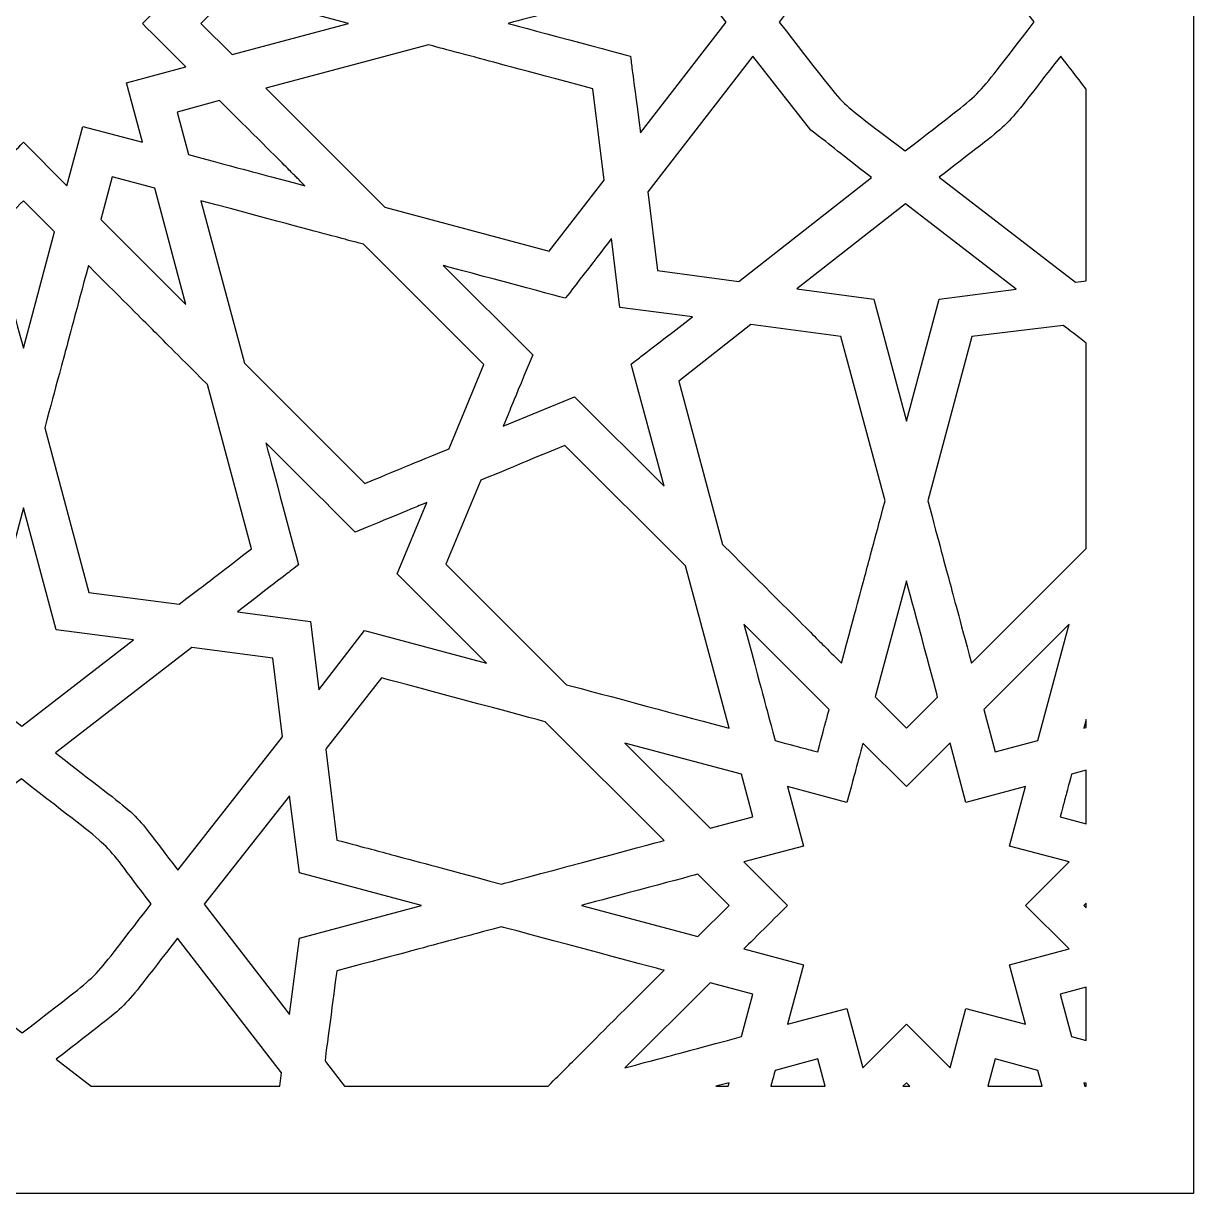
# Model space of a CAD drawing. Header units: millimetres. Extents: x -64 to 63, y -64 to 64.
# Drawn here: x 0 to 63.5, y -63.5 to 0 of the extents above; entities that cross this region are included whole.
import ezdxf

# ---------------------------------------------------------------- set-up
doc = ezdxf.new("R2010")
doc.units = ezdxf.units.MM
doc.header["$MEASUREMENT"] = 0
doc.layers.add('layer 1', color=7, linetype='Continuous')

msp = doc.modelspace()

# ---------------------------------------------------------------- linework, layer by layer
at = {"layer": 'layer 1', "color": 250}
for points, knots in [([(-63.5, 63.5), (-63.5, 63.5), (-63.5, -63.5), (-63.5, -63.5), (-63.5, -63.5), (-63.5, -63.5), (63.4996, -63.5), (63.4996, -63.5), (63.4996, -63.5), (63.4996, -63.5), (63.4996, 63.5), (63.4996, 63.5), (63.4996, 63.5), (63.4996, 63.5), (-63.5, 63.5), (-63.5, 63.5)], [0, 0, 0, 0, 0.2, 0.2, 0.2, 0.2, 0.4, 0.4, 0.4, 0.4, 0.6, 0.6, 0.6, 0.6, 1, 1, 1, 1]), ([(-6.4565, -6.4625), (-6.4565, -6.4625), (-5.5915, -3.2371), (-5.5915, -3.2371), (-5.5915, -3.2371), (-5.5915, -3.2371), (-8.8219, -2.3721), (-8.8219, -2.3721), (-8.8219, -2.3721), (-8.8219, -2.3721), (-6.4565, -0.0113), (-6.4565, -0.0113), (-6.4565, -0.0113), (-6.4565, -0.0113), (-8.8219, 2.3499), (-8.8219, 2.3499), (-8.8219, 2.3499), (-8.8219, 2.3499), (-5.5915, 3.2099), (-5.5915, 3.2099), (-5.5915, 3.2099), (-5.5915, 3.2099), (-6.4565, 6.4357), (-6.4565, 6.4357), (-6.4565, 6.4357), (-6.4565, 6.4357), (-3.2304, 5.5711), (-3.2304, 5.5711), (-3.2304, 5.5711), (-2.9199, 6.7352), (-2.4832, 8.3485), (-2.3615, 8.7969), (-2.3615, 8.7969), (-2.3615, 8.7969), (-0.0004, 6.4357), (-0.0004, 6.4357), (-0.0004, 6.4357), (-0.0004, 6.4357), (2.3654, 8.7969), (2.3654, 8.7969), (2.3654, 8.7969), (2.3654, 8.7969), (3.23, 5.5711), (3.23, 5.5711), (3.23, 5.5711), (3.23, 5.5711), (6.4562, 6.4357), (6.4562, 6.4357), (6.4562, 6.4357), (6.4562, 6.4357), (5.5912, 3.2145), (5.5912, 3.2145), (5.5912, 3.2145), (5.5912, 3.2145), (5.5912, 3.2099), (5.5912, 3.2099), (5.5912, 3.2099), (5.5912, 3.2099), (8.8216, 2.3499), (8.8216, 2.3499), (8.8216, 2.3499), (8.8216, 2.3499), (6.4562, -0.0113), (6.4562, -0.0113), (6.4562, -0.0113), (7.9629, -1.5184), (8.2218, -1.778), (8.8216, -2.3721), (8.8216, -2.3721), (8.8216, -2.3721), (5.5912, -3.2371), (5.5912, -3.2371), (5.5912, -3.2371), (5.5912, -3.2371), (6.4562, -6.4625), (6.4562, -6.4625), (6.4562, -6.4625), (6.4562, -6.4625), (3.23, -5.5982), (3.23, -5.5982), (3.23, -5.5982), (3.23, -5.5982), (2.3654, -8.8237), (2.3654, -8.8237), (2.3654, -8.8237), (2.3654, -8.8237), (-0.0004, -6.4625), (-0.0004, -6.4625), (-0.0004, -6.4625), (-0.2018, -6.6643), (-1.9311, -8.3891), (-2.3615, -8.8237), (-2.3615, -8.8237), (-2.3615, -8.8237), (-3.2304, -5.5982), (-3.2304, -5.5982), (-3.2304, -5.5982), (-3.2304, -5.5982), (-6.4565, -6.4625), (-6.4565, -6.4625)], [0, 0, 0, 0, 0.0384615, 0.0384615, 0.0384615, 0.0384615, 0.0769231, 0.0769231, 0.0769231, 0.0769231, 0.1153846, 0.1153846, 0.1153846, 0.1153846, 0.1538462, 0.1538462, 0.1538462, 0.1538462, 0.1923077, 0.1923077, 0.1923077, 0.1923077, 0.2307692, 0.2307692, 0.2307692, 0.2307692, 0.2692308, 0.2692308, 0.2692308, 0.2692308, 0.3076923, 0.3076923, 0.3076923, 0.3076923, 0.3461538, 0.3461538, 0.3461538, 0.3461538, 0.3846154, 0.3846154, 0.3846154, 0.3846154, 0.4230769, 0.4230769, 0.4230769, 0.4230769, 0.4615385, 0.4615385, 0.4615385, 0.4615385, 0.5, 0.5, 0.5, 0.5, 0.5384615, 0.5384615, 0.5384615, 0.5384615, 0.5769231, 0.5769231, 0.5769231, 0.5769231, 0.6153846, 0.6153846, 0.6153846, 0.6153846, 0.6538462, 0.6538462, 0.6538462, 0.6538462, 0.6923077, 0.6923077, 0.6923077, 0.6923077, 0.7307692, 0.7307692, 0.7307692, 0.7307692, 0.7692308, 0.7692308, 0.7692308, 0.7692308, 0.8076923, 0.8076923, 0.8076923, 0.8076923, 0.8461538, 0.8461538, 0.8461538, 0.8461538, 0.8846154, 0.8846154, 0.8846154, 0.8846154, 0.9230769, 0.9230769, 0.9230769, 0.9230769, 1, 1, 1, 1]), ([(47.8497, -6.9331), (43.6605, -3.6985), (45.2152, -5.2888), (41.0083, 0.0649), (41.0083, 0.0649), (44.6239, 4.7424), (43.0735, 3.1965), (47.8095, 6.8524), (47.8095, 6.8524), (53.3471, 2.5111), (51.8195, 3.9942), (54.8569, 0.0695), (54.8569, 0.0695), (51.0667, -4.7558), (52.6662, -3.1563), (47.8497, -6.9331)], [0, 0, 0, 0, 0.2, 0.2, 0.2, 0.2, 0.4, 0.4, 0.4, 0.4, 0.6, 0.6, 0.6, 0.6, 1, 1, 1, 1]), ([(26.3084, -0.0113), (27.9813, 0.4314), (27.6405, 0.344), (32.9438, 1.7628), (32.9438, 1.7628), (33.0645, 2.7129), (32.9572, 1.893), (33.4903, 5.9609), (33.4903, 5.9609), (33.4903, 5.9609), (38.1363, 0.0561), (38.1363, 0.0561), (38.1363, 0.0561), (38.1363, 0.0561), (33.4903, -5.9563), (33.4903, -5.9563), (33.4903, -5.9563), (32.9572, -1.9286), (33.0514, -2.6547), (32.9438, -1.79), (32.9438, -1.79), (32.9346, -1.7854), (26.3172, -0.0159), (26.3084, -0.0113)], [0, 0, 0, 0, 0.1428571, 0.1428571, 0.1428571, 0.1428571, 0.2857143, 0.2857143, 0.2857143, 0.2857143, 0.4285714, 0.4285714, 0.4285714, 0.4285714, 0.5714286, 0.5714286, 0.5714286, 0.5714286, 0.7142857, 0.7142857, 0.7142857, 0.7142857, 1, 1, 1, 1]), ([(17.6435, -0.0113), (17.6435, -0.0113), (11.3217, -1.7046), (11.3217, -1.7046), (11.3217, -1.7046), (11.3217, -1.7046), (9.628, -0.0113), (9.628, -0.0113), (9.628, -0.0113), (9.628, -0.0113), (11.3217, 1.6778), (11.3217, 1.6778), (11.3217, 1.6778), (11.3217, 1.6778), (17.6435, -0.0113), (17.6435, -0.0113)], [0, 0, 0, 0, 0.2, 0.2, 0.2, 0.2, 0.4, 0.4, 0.4, 0.4, 0.6, 0.6, 0.6, 0.6, 1, 1, 1, 1]), ([(13.154, -3.5327), (13.154, -3.5327), (21.9759, -1.1716), (21.9759, -1.1716), (21.9759, -1.1716), (24.6909, -1.8972), (22.8854, -1.4136), (30.9051, -3.5595), (30.9051, -3.5595), (30.9051, -3.5595), (31.5143, -8.5101), (31.5143, -8.5101), (31.5143, -8.5101), (31.5143, -8.5101), (28.5306, -12.3677), (28.5306, -12.3677), (28.5306, -12.3677), (28.5306, -12.3677), (19.6102, -9.9797), (19.6102, -9.9797), (19.6102, -9.9797), (19.6102, -9.9797), (13.154, -3.5327), (13.154, -3.5327)], [0, 0, 0, 0, 0.1428571, 0.1428571, 0.1428571, 0.1428571, 0.2857143, 0.2857143, 0.2857143, 0.2857143, 0.4285714, 0.4285714, 0.4285714, 0.4285714, 0.5714286, 0.5714286, 0.5714286, 0.5714286, 0.7142857, 0.7142857, 0.7142857, 0.7142857, 1, 1, 1, 1]), ([(46.0174, -8.3714), (46.0174, -8.3714), (38.831, -14.0074), (38.831, -14.0074), (38.831, -14.0074), (38.831, -14.0074), (34.4089, -13.425), (34.4089, -13.425), (34.4089, -13.425), (34.4089, -13.425), (33.8801, -9.1507), (33.8801, -9.1507), (33.8801, -9.1507), (33.8801, -9.1507), (39.5792, -1.7808), (39.5792, -1.7808), (39.5792, -1.7808), (39.5792, -1.7808), (42.7334, -5.7951), (42.7334, -5.7951), (42.7334, -5.7951), (43.9487, -6.7345), (44.2905, -7.0471), (46.0174, -8.3714)], [0, 0, 0, 0, 0.1428571, 0.1428571, 0.1428571, 0.1428571, 0.2857143, 0.2857143, 0.2857143, 0.2857143, 0.4285714, 0.4285714, 0.4285714, 0.4285714, 0.5714286, 0.5714286, 0.5714286, 0.5714286, 0.7142857, 0.7142857, 0.7142857, 0.7142857, 1, 1, 1, 1]), ([(57.6753, -13.9848), (57.6753, -13.9848), (57.0925, -14.0568), (57.0925, -14.0568), (57.0925, -14.0568), (57.0925, -14.0568), (49.7, -8.3577), (49.7, -8.3577), (49.7, -8.3577), (54.2431, -4.796), (52.7378, -6.2925), (56.2864, -1.7808), (56.2864, -1.7808), (56.6582, -2.2602), (57.1419, -2.8875), (57.6753, -3.5775), (57.6753, -3.5775), (57.6753, -3.5775), (57.6753, -13.9848), (57.6753, -13.9848)], [0, 0, 0, 0, 0.1666667, 0.1666667, 0.1666667, 0.1666667, 0.3333333, 0.3333333, 0.3333333, 0.3333333, 0.5, 0.5, 0.5, 0.5, 0.6666667, 0.6666667, 0.6666667, 0.6666667, 1, 1, 1, 1]), ([(8.3376, -4.8228), (8.3376, -4.8228), (10.6497, -4.2002), (10.6497, -4.2002), (10.6497, -4.2002), (15.3405, -8.8819), (14.2741, -7.8158), (15.2777, -8.8194), (15.2777, -8.8194), (11.9398, -7.9276), (13.1406, -8.2504), (8.9606, -7.1303), (8.9606, -7.1303), (8.9606, -7.1303), (8.3376, -4.8228), (8.3376, -4.8228)], [0, 0, 0, 0, 0.2, 0.2, 0.2, 0.2, 0.4, 0.4, 0.4, 0.4, 0.6, 0.6, 0.6, 0.6, 1, 1, 1, 1]), ([(4.8161, -8.34), (4.8161, -8.34), (7.1282, -8.9581), (7.1282, -8.9581), (7.1282, -8.9581), (7.1282, -8.9581), (8.8216, -15.2707), (8.8216, -15.2707), (8.8216, -15.2707), (8.8216, -15.2707), (4.1935, -10.6518), (4.1935, -10.6518), (4.1935, -10.6518), (4.1935, -10.6518), (4.8161, -8.34), (4.8161, -8.34)], [0, 0, 0, 0, 0.2, 0.2, 0.2, 0.2, 0.4, 0.4, 0.4, 0.4, 0.6, 0.6, 0.6, 0.6, 1, 1, 1, 1]), ([(-1.694, -11.3192), (-0.6544, -10.2799), (-1.0396, -10.6652), (-0.0004, -9.6301), (-0.0004, -9.6301), (-0.0004, -9.6301), (1.6933, -11.3192), (1.6933, -11.3192), (1.6933, -11.3192), (1.6933, -11.3192), (-0.0004, -17.6318), (-0.0004, -17.6318), (-0.0004, -17.6318), (-0.7038, -15.0065), (-0.4618, -15.9113), (-1.694, -11.3192)], [0, 0, 0, 0, 0.2, 0.2, 0.2, 0.2, 0.4, 0.4, 0.4, 0.4, 0.6, 0.6, 0.6, 0.6, 1, 1, 1, 1]), ([(11.9937, -18.4383), (11.9937, -18.4383), (9.628, -9.6301), (9.628, -9.6301), (9.628, -9.6301), (18.9428, -12.1211), (16.7562, -11.5387), (18.4496, -11.9913), (18.4496, -11.9913), (18.4496, -11.9913), (24.9911, -18.5233), (24.9911, -18.5233), (24.9911, -18.5233), (24.9911, -18.5233), (23.1006, -23.0798), (23.1006, -23.0798), (23.1006, -23.0798), (23.1006, -23.0798), (23.1006, -23.084), (23.1006, -23.084), (23.1006, -23.084), (20.1478, -24.3029), (21.1875, -23.8728), (18.5349, -24.9703), (18.5349, -24.9703), (18.5349, -24.9703), (11.9937, -18.4383), (11.9937, -18.4383)], [0, 0, 0, 0, 0.125, 0.125, 0.125, 0.125, 0.25, 0.25, 0.25, 0.25, 0.375, 0.375, 0.375, 0.375, 0.5, 0.5, 0.5, 0.5, 0.625, 0.625, 0.625, 0.625, 0.75, 0.75, 0.75, 0.75, 1, 1, 1, 1]), ([(46.1426, -14.9705), (46.1426, -14.9705), (41.9626, -14.4194), (41.9626, -14.4194), (41.9626, -14.4194), (41.9626, -14.4194), (47.8631, -9.7959), (47.8631, -9.7959), (47.8631, -9.7959), (47.8631, -9.7959), (53.8671, -14.424), (53.8671, -14.424), (53.8671, -14.424), (53.8671, -14.424), (49.6958, -14.9705), (49.6958, -14.9705), (49.6958, -14.9705), (49.6958, -14.9705), (47.9167, -21.5925), (47.9167, -21.5925), (47.9167, -21.5925), (47.9167, -21.5925), (46.1426, -14.9705), (46.1426, -14.9705)], [0, 0, 0, 0, 0.1428571, 0.1428571, 0.1428571, 0.1428571, 0.2857143, 0.2857143, 0.2857143, 0.2857143, 0.4285714, 0.4285714, 0.4285714, 0.4285714, 0.5714286, 0.5714286, 0.5714286, 0.5714286, 0.7142857, 0.7142857, 0.7142857, 0.7142857, 1, 1, 1, 1]), ([(34.7627, -25.1135), (34.7627, -25.1135), (29.9103, -20.266), (29.9103, -20.266), (29.9103, -20.266), (29.9103, -20.266), (26.0304, -21.8701), (26.0304, -21.8701), (26.0304, -21.8701), (26.5458, -20.6336), (26.205, -21.4443), (27.6391, -17.9948), (27.6391, -17.9948), (27.6391, -17.9948), (22.782, -13.147), (22.782, -13.147), (22.782, -13.147), (22.8861, -13.1752), (29.3229, -14.9034), (29.4132, -14.9211), (29.4132, -14.9211), (29.4203, -14.9144), (31.8982, -11.69), (31.9042, -11.6822), (31.9042, -11.6822), (31.9042, -11.6822), (32.3656, -15.4185), (32.3656, -15.4185), (32.3656, -15.4185), (32.3656, -15.4185), (36.3128, -15.9381), (36.3128, -15.9381), (36.3128, -15.9381), (33.002, -18.4785), (33.5707, -18.0439), (32.9886, -18.4919), (32.9886, -18.4919), (32.9886, -18.4919), (34.7627, -25.1135), (34.7627, -25.1135)], [0, 0, 0, 0, 0.0909091, 0.0909091, 0.0909091, 0.0909091, 0.1818182, 0.1818182, 0.1818182, 0.1818182, 0.2727273, 0.2727273, 0.2727273, 0.2727273, 0.3636364, 0.3636364, 0.3636364, 0.3636364, 0.4545455, 0.4545455, 0.4545455, 0.4545455, 0.5454545, 0.5454545, 0.5454545, 0.5454545, 0.6363636, 0.6363636, 0.6363636, 0.6363636, 0.7272727, 0.7272727, 0.7272727, 0.7272727, 0.8181818, 0.8181818, 0.8181818, 0.8181818, 1, 1, 1, 1]), ([(3.526, -13.1516), (7.8627, -17.4794), (6.3126, -15.9339), (9.9818, -19.5986), (9.9818, -19.5986), (9.9818, -19.5986), (12.3744, -28.5185), (12.3744, -28.5185), (12.3744, -28.5185), (10.0044, -30.3378), (10.9005, -29.6521), (8.4543, -31.525), (8.4543, -31.525), (8.4543, -31.525), (3.5571, -30.8796), (3.5571, -30.8796), (3.5571, -30.8796), (3.5571, -30.8796), (1.1603, -21.9597), (1.1603, -21.9597), (1.1603, -21.9597), (2.473, -17.0762), (2.1502, -18.2637), (3.526, -13.1516)], [0, 0, 0, 0, 0.1428571, 0.1428571, 0.1428571, 0.1428571, 0.2857143, 0.2857143, 0.2857143, 0.2857143, 0.4285714, 0.4285714, 0.4285714, 0.4285714, 0.5714286, 0.5714286, 0.5714286, 0.5714286, 0.7142857, 0.7142857, 0.7142857, 0.7142857, 1, 1, 1, 1]), ([(37.9349, -28.2811), (37.9349, -28.2811), (35.5604, -19.4194), (35.5604, -19.4194), (35.5604, -19.4194), (35.5604, -19.4194), (39.4712, -16.3548), (39.4712, -16.3548), (39.4712, -16.3548), (39.4712, -16.3548), (44.3643, -16.9958), (44.3643, -16.9958), (44.3643, -16.9958), (44.3643, -16.9958), (46.7565, -25.92), (46.7565, -25.92), (46.7565, -25.92), (45.4886, -30.6423), (46.0082, -28.7069), (44.3911, -34.7281), (44.3911, -34.7281), (42.5764, -32.9137), (43.8711, -34.2039), (37.9349, -28.2811)], [0, 0, 0, 0, 0.1428571, 0.1428571, 0.1428571, 0.1428571, 0.2857143, 0.2857143, 0.2857143, 0.2857143, 0.4285714, 0.4285714, 0.4285714, 0.4285714, 0.5714286, 0.5714286, 0.5714286, 0.5714286, 0.7142857, 0.7142857, 0.7142857, 0.7142857, 1, 1, 1, 1]), ([(57.6753, -28.5051), (57.6753, -28.5051), (51.4431, -34.7281), (51.4431, -34.7281), (51.4431, -34.7281), (50.0719, -29.6118), (50.3947, -30.826), (49.0774, -25.92), (49.0774, -25.92), (49.0774, -25.92), (51.4699, -17.0046), (51.4699, -17.0046), (51.4699, -17.0046), (51.4699, -17.0046), (56.425, -16.3953), (56.425, -16.3953), (56.425, -16.3953), (56.7253, -16.6282), (57.1779, -16.9732), (57.6753, -17.3584), (57.6753, -17.3584), (57.6753, -17.3584), (57.6753, -28.5051), (57.6753, -28.5051)], [0, 0, 0, 0, 0.1428571, 0.1428571, 0.1428571, 0.1428571, 0.2857143, 0.2857143, 0.2857143, 0.2857143, 0.4285714, 0.4285714, 0.4285714, 0.4285714, 0.5714286, 0.5714286, 0.5714286, 0.5714286, 0.7142857, 0.7142857, 0.7142857, 0.7142857, 1, 1, 1, 1]), ([(11.6173, -31.937), (14.7133, -29.549), (14.0589, -30.0553), (14.9327, -29.3878), (14.9327, -29.3878), (14.9327, -29.3878), (14.9281, -29.3832), (14.9281, -29.3832), (14.9281, -29.3832), (14.2547, -26.8781), (13.1875, -22.8893), (13.154, -22.7662), (13.154, -22.7662), (13.7633, -23.3754), (17.4015, -27.009), (18.0061, -27.6137), (18.0061, -27.6137), (21.6845, -26.095), (20.9183, -26.4086), (21.886, -26.0096), (21.886, -26.0096), (21.886, -26.0096), (20.2823, -29.8806), (20.2823, -29.8806), (20.2823, -29.8806), (20.2823, -29.8806), (25.1344, -34.7281), (25.1344, -34.7281), (25.1344, -34.7281), (25.1344, -34.7281), (18.5035, -32.954), (18.5035, -32.954), (18.5035, -32.954), (18.5035, -32.954), (16.0394, -36.1618), (16.0394, -36.1618), (16.0394, -36.1618), (16.0394, -36.1618), (15.5822, -32.4612), (15.5822, -32.4612), (15.5822, -32.4612), (15.5822, -32.4612), (11.6173, -31.937), (11.6173, -31.937)], [0, 0, 0, 0, 0.0833333, 0.0833333, 0.0833333, 0.0833333, 0.1666667, 0.1666667, 0.1666667, 0.1666667, 0.25, 0.25, 0.25, 0.25, 0.3333333, 0.3333333, 0.3333333, 0.3333333, 0.4166667, 0.4166667, 0.4166667, 0.4166667, 0.5, 0.5, 0.5, 0.5, 0.5833333, 0.5833333, 0.5833333, 0.5833333, 0.6666667, 0.6666667, 0.6666667, 0.6666667, 0.75, 0.75, 0.75, 0.75, 0.8333333, 0.8333333, 0.8333333, 0.8333333, 1, 1, 1, 1]), ([(24.8162, -24.7957), (27.4059, -23.725), (26.3218, -24.173), (29.3818, -22.9094), (29.3818, -22.9094), (29.3818, -22.9094), (35.923, -29.4418), (35.923, -29.4418), (35.923, -29.4418), (35.923, -29.4418), (38.2887, -38.2495), (38.2887, -38.2495), (38.2887, -38.2495), (36.2906, -37.7165), (31.2233, -36.359), (29.4672, -35.8884), (29.4672, -35.8884), (29.4672, -35.8884), (22.9256, -29.3563), (22.9256, -29.3563), (22.9256, -29.3563), (22.9256, -29.3563), (24.8162, -24.7957), (24.8162, -24.7957)], [0, 0, 0, 0, 0.1428571, 0.1428571, 0.1428571, 0.1428571, 0.2857143, 0.2857143, 0.2857143, 0.2857143, 0.4285714, 0.4285714, 0.4285714, 0.4285714, 0.5714286, 0.5714286, 0.5714286, 0.5714286, 0.7142857, 0.7142857, 0.7142857, 0.7142857, 1, 1, 1, 1]), ([(-6.0533, -33.4694), (-5.0987, -33.3438), (-5.5559, -33.402), (-1.7745, -32.9092), (-1.7745, -32.9092), (-1.7745, -32.9092), (-0.0004, -26.2876), (-0.0004, -26.2876), (-0.0004, -26.2876), (-0.0004, -26.2876), (1.7784, -32.9092), (1.7784, -32.9092), (1.7784, -32.9092), (1.7784, -32.9092), (5.9764, -33.4603), (5.9764, -33.4603), (5.9764, -33.4603), (5.9764, -33.4603), (-0.0942, -38.1377), (-0.0942, -38.1377), (-0.0942, -38.1377), (-0.0942, -38.1377), (-6.0533, -33.4694), (-6.0533, -33.4694)], [0, 0, 0, 0, 0.1428571, 0.1428571, 0.1428571, 0.1428571, 0.2857143, 0.2857143, 0.2857143, 0.2857143, 0.4285714, 0.4285714, 0.4285714, 0.4285714, 0.5714286, 0.5714286, 0.5714286, 0.5714286, 0.7142857, 0.7142857, 0.7142857, 0.7142857, 1, 1, 1, 1]), ([(47.9167, -30.2482), (48.1005, -30.9246), (49.427, -35.8662), (49.6104, -36.5604), (49.6104, -36.5604), (49.6104, -36.5604), (47.9167, -38.2495), (47.9167, -38.2495), (47.9167, -38.2495), (47.9167, -38.2495), (46.2234, -36.5562), (46.2234, -36.5562), (46.2234, -36.5562), (46.2234, -36.5562), (47.9167, -30.2482), (47.9167, -30.2482)], [0, 0, 0, 0, 0.2, 0.2, 0.2, 0.2, 0.4, 0.4, 0.4, 0.4, 0.6, 0.6, 0.6, 0.6, 1, 1, 1, 1]), ([(39.0998, -32.6091), (39.0998, -32.6091), (43.7233, -37.2283), (43.7233, -37.2283), (43.7233, -37.2283), (43.5084, -38.0256), (43.6383, -37.5507), (43.1052, -39.5355), (43.1052, -39.5355), (42.1238, -39.2757), (42.6212, -39.4103), (40.7889, -38.9173), (40.7889, -38.9173), (40.0943, -36.3188), (40.4125, -37.5147), (39.0998, -32.6091)], [0, 0, 0, 0, 0.2, 0.2, 0.2, 0.2, 0.4, 0.4, 0.4, 0.4, 0.6, 0.6, 0.6, 0.6, 1, 1, 1, 1]), ([(52.1152, -37.2283), (52.1152, -37.2283), (56.7387, -32.6091), (56.7387, -32.6091), (56.7387, -32.6091), (56.7387, -32.6091), (55.0453, -38.9173), (55.0453, -38.9173), (55.0453, -38.9173), (55.0453, -38.9173), (52.7332, -39.54), (52.7332, -39.54), (52.7332, -39.54), (52.7332, -39.54), (52.1152, -37.2283), (52.1152, -37.2283)], [0, 0, 0, 0, 0.2, 0.2, 0.2, 0.2, 0.4, 0.4, 0.4, 0.4, 0.6, 0.6, 0.6, 0.6, 1, 1, 1, 1]), ([(9.1352, -33.8769), (9.1352, -33.8769), (13.5393, -34.4551), (13.5393, -34.4551), (13.5393, -34.4551), (13.5393, -34.4551), (14.0635, -38.7248), (14.0635, -38.7248), (14.0635, -38.7248), (14.0635, -38.7248), (8.3824, -45.9511), (8.3824, -45.9511), (8.3824, -45.9511), (5.5104, -42.237), (6.9755, -43.6841), (1.7381, -39.5803), (1.7381, -39.5803), (1.7381, -39.5803), (9.1352, -33.8769), (9.1352, -33.8769)], [0, 0, 0, 0, 0.1666667, 0.1666667, 0.1666667, 0.1666667, 0.3333333, 0.3333333, 0.3333333, 0.3333333, 0.5, 0.5, 0.5, 0.5, 0.6666667, 0.6666667, 0.6666667, 0.6666667, 1, 1, 1, 1]), ([(16.4292, -39.3428), (16.4292, -39.3428), (19.4356, -35.5211), (19.4356, -35.5211), (19.4356, -35.5211), (19.6056, -35.5706), (28.0959, -37.8422), (28.3065, -37.8958), (28.3065, -37.8958), (28.3065, -37.8958), (34.7627, -44.3469), (34.7627, -44.3469), (34.7627, -44.3469), (34.3415, -44.4592), (26.3352, -46.6009), (25.9408, -46.7082), (25.9408, -46.7082), (19.0546, -44.8624), (20.3899, -45.2209), (17.0117, -44.3159), (17.0117, -44.3159), (17.0117, -44.3159), (16.4112, -39.4056), (16.4112, -39.4056), (16.4112, -39.4056), (16.4112, -39.4056), (16.4334, -39.3743), (16.4334, -39.3743), (16.4334, -39.3743), (16.4334, -39.3743), (16.4292, -39.3428), (16.4292, -39.3428)], [0, 0, 0, 0, 0.1111111, 0.1111111, 0.1111111, 0.1111111, 0.2222222, 0.2222222, 0.2222222, 0.2222222, 0.3333333, 0.3333333, 0.3333333, 0.3333333, 0.4444444, 0.4444444, 0.4444444, 0.4444444, 0.5555556, 0.5555556, 0.5555556, 0.5555556, 0.6666667, 0.6666667, 0.6666667, 0.6666667, 0.7777778, 0.7777778, 0.7777778, 0.7777778, 1, 1, 1, 1]), ([(57.6753, -38.2183), (57.6753, -38.2183), (57.5497, -38.2495), (57.5497, -38.2495), (57.5497, -38.2495), (57.5497, -38.2495), (57.6753, -37.7836), (57.6753, -37.7836), (57.6753, -37.7836), (57.6753, -37.7836), (57.6753, -38.2183), (57.6753, -38.2183)], [0, 0, 0, 0, 0.25, 0.25, 0.25, 0.25, 0.5, 0.5, 0.5, 0.5, 1, 1, 1, 1]), ([(37.2671, -43.6753), (37.2671, -43.6753), (32.639, -39.0561), (32.639, -39.0561), (32.639, -39.0561), (32.639, -39.0561), (38.9608, -40.7497), (38.9608, -40.7497), (38.9608, -40.7497), (38.9608, -40.7497), (39.5792, -43.057), (39.5792, -43.057), (39.5792, -43.057), (39.5792, -43.057), (37.2671, -43.6753), (37.2671, -43.6753)], [0, 0, 0, 0, 0.2, 0.2, 0.2, 0.2, 0.4, 0.4, 0.4, 0.4, 0.6, 0.6, 0.6, 0.6, 1, 1, 1, 1]), ([(50.2825, -56.6765), (50.2825, -56.6765), (47.9167, -54.3154), (47.9167, -54.3154), (47.9167, -54.3154), (47.9167, -54.3154), (45.5556, -56.6765), (45.5556, -56.6765), (45.5556, -56.6765), (45.5556, -56.6765), (44.6913, -53.4508), (44.6913, -53.4508), (44.6913, -53.4508), (44.6913, -53.4508), (41.4609, -54.3154), (41.4609, -54.3154), (41.4609, -54.3154), (41.4609, -54.3154), (42.3256, -51.0899), (42.3256, -51.0899), (42.3256, -51.0899), (42.3256, -51.0899), (39.0952, -50.2254), (39.0952, -50.2254), (39.0952, -50.2254), (39.3012, -50.0235), (41.0351, -48.2942), (41.4609, -47.8642), (41.4609, -47.8642), (41.4609, -47.8642), (39.0998, -45.5076), (39.0998, -45.5076), (39.0998, -45.5076), (39.0998, -45.5076), (42.3256, -44.6429), (42.3256, -44.6429), (42.3256, -44.6429), (42.3256, -44.6429), (41.4609, -41.4172), (41.4609, -41.4172), (41.4609, -41.4172), (41.4609, -41.4172), (44.6913, -42.2818), (44.6913, -42.2818), (44.6913, -42.2818), (45.3845, -39.6857), (45.1947, -40.3935), (45.5556, -39.0561), (45.5556, -39.0561), (45.5556, -39.0561), (47.9167, -41.4172), (47.9167, -41.4172), (47.9167, -41.4172), (47.9213, -41.4125), (50.2779, -39.0606), (50.2825, -39.0561), (50.2825, -39.0561), (50.2825, -39.0561), (51.1475, -42.2818), (51.1475, -42.2818), (51.1475, -42.2818), (51.1475, -42.2818), (54.3779, -41.4172), (54.3779, -41.4172), (54.3779, -41.4172), (54.3779, -41.4172), (53.5129, -44.6429), (53.5129, -44.6429), (53.5129, -44.6429), (53.5129, -44.6429), (56.7387, -45.5076), (56.7387, -45.5076), (56.7387, -45.5076), (56.7387, -45.5076), (54.3779, -47.8642), (54.3779, -47.8642), (54.3779, -47.8642), (54.3779, -47.8642), (56.7387, -50.2254), (56.7387, -50.2254), (56.7387, -50.2254), (56.7387, -50.2254), (53.5129, -51.0899), (53.5129, -51.0899), (53.5129, -51.0899), (53.5129, -51.0899), (54.3779, -54.3154), (54.3779, -54.3154), (54.3779, -54.3154), (54.3779, -54.3154), (51.1475, -53.4508), (51.1475, -53.4508), (51.1475, -53.4508), (51.1475, -53.4508), (50.2825, -56.6765), (50.2825, -56.6765)], [0, 0, 0, 0, 0.04, 0.04, 0.04, 0.04, 0.08, 0.08, 0.08, 0.08, 0.12, 0.12, 0.12, 0.12, 0.16, 0.16, 0.16, 0.16, 0.2, 0.2, 0.2, 0.2, 0.24, 0.24, 0.24, 0.24, 0.28, 0.28, 0.28, 0.28, 0.32, 0.32, 0.32, 0.32, 0.36, 0.36, 0.36, 0.36, 0.4, 0.4, 0.4, 0.4, 0.44, 0.44, 0.44, 0.44, 0.48, 0.48, 0.48, 0.48, 0.52, 0.52, 0.52, 0.52, 0.56, 0.56, 0.56, 0.56, 0.6, 0.6, 0.6, 0.6, 0.64, 0.64, 0.64, 0.64, 0.68, 0.68, 0.68, 0.68, 0.72, 0.72, 0.72, 0.72, 0.76, 0.76, 0.76, 0.76, 0.8, 0.8, 0.8, 0.8, 0.84, 0.84, 0.84, 0.84, 0.88, 0.88, 0.88, 0.88, 0.92, 0.92, 0.92, 0.92, 1, 1, 1, 1]), ([(57.6753, -43.4378), (57.6753, -43.4378), (56.2592, -43.057), (56.2592, -43.057), (56.2592, -43.057), (56.6491, -41.5963), (56.5104, -42.1206), (56.8777, -40.7497), (56.8777, -40.7497), (56.8777, -40.7497), (57.6753, -40.5346), (57.6753, -40.5346), (57.6753, -40.5346), (57.6753, -40.5346), (57.6753, -43.4378), (57.6753, -43.4378)], [0, 0, 0, 0, 0.2, 0.2, 0.2, 0.2, 0.4, 0.4, 0.4, 0.4, 0.6, 0.6, 0.6, 0.6, 1, 1, 1, 1]), ([(-0.0677, -54.786), (-4.2566, -51.556), (-2.7019, -53.1417), (-6.9088, -47.788), (-6.9088, -47.788), (-3.2932, -43.1108), (-4.8433, -44.6564), (-0.1079, -41.0005), (-0.1079, -41.0005), (5.4434, -45.351), (3.9067, -43.8587), (6.9398, -47.788), (6.9398, -47.788), (3.1492, -52.6087), (4.7487, -51.0092), (-0.0677, -54.786)], [0, 0, 0, 0, 0.2, 0.2, 0.2, 0.2, 0.4, 0.4, 0.4, 0.4, 0.6, 0.6, 0.6, 0.6, 1, 1, 1, 1]), ([(14.4353, -53.7781), (14.4353, -53.7781), (9.8118, -47.7971), (9.8118, -47.7971), (9.8118, -47.7971), (9.8118, -47.7971), (14.4311, -41.9234), (14.4311, -41.9234), (14.4311, -41.9234), (14.4311, -41.9234), (14.9775, -46.0947), (14.9775, -46.0947), (14.9775, -46.0947), (14.9775, -46.0947), (21.6083, -47.8642), (21.6083, -47.8642), (21.6083, -47.8642), (21.6083, -47.8642), (14.9775, -49.6383), (14.9775, -49.6383), (14.9775, -49.6383), (14.9775, -49.6383), (14.4353, -53.7781), (14.4353, -53.7781)], [0, 0, 0, 0, 0.1428571, 0.1428571, 0.1428571, 0.1428571, 0.2857143, 0.2857143, 0.2857143, 0.2857143, 0.4285714, 0.4285714, 0.4285714, 0.4285714, 0.5714286, 0.5714286, 0.5714286, 0.5714286, 0.7142857, 0.7142857, 0.7142857, 0.7142857, 1, 1, 1, 1]), ([(36.5951, -46.175), (36.5951, -46.175), (38.2887, -47.8642), (38.2887, -47.8642), (38.2887, -47.8642), (38.2887, -47.8642), (36.5951, -49.5576), (36.5951, -49.5576), (36.5951, -49.5576), (36.5951, -49.5576), (30.2779, -47.8642), (30.2779, -47.8642), (30.2779, -47.8642), (30.9767, -47.6804), (35.7618, -46.3991), (36.5951, -46.175)], [0, 0, 0, 0, 0.2, 0.2, 0.2, 0.2, 0.4, 0.4, 0.4, 0.4, 0.6, 0.6, 0.6, 0.6, 1, 1, 1, 1]), ([(57.6753, -47.9898), (57.6753, -47.9898), (57.5497, -47.8642), (57.5497, -47.8642), (57.5497, -47.8642), (57.5497, -47.8642), (57.6753, -47.7386), (57.6753, -47.7386), (57.6753, -47.7386), (57.6753, -47.7386), (57.6753, -47.9898), (57.6753, -47.9898)], [0, 0, 0, 0, 0.25, 0.25, 0.25, 0.25, 0.5, 0.5, 0.5, 0.5, 1, 1, 1, 1]), ([(17.4195, -57.6756), (17.4195, -57.6756), (16.389, -56.3407), (16.389, -56.3407), (16.389, -56.3407), (16.389, -56.3407), (16.3932, -56.3093), (16.3932, -56.3093), (16.3932, -56.3093), (16.3932, -56.3093), (16.3664, -56.278), (16.3664, -56.278), (16.3664, -56.278), (16.4652, -55.5163), (16.9263, -52.0397), (17.0071, -51.4169), (17.0071, -51.4169), (24.3371, -49.4545), (22.8628, -49.8489), (25.9408, -49.0245), (25.9408, -49.0245), (26.0576, -49.0558), (34.6597, -51.3588), (34.7627, -51.3857), (34.7627, -51.3857), (29.458, -56.6857), (30.1346, -56.0091), (28.4678, -57.6756), (28.4678, -57.6756), (28.4678, -57.6756), (17.4195, -57.6756), (17.4195, -57.6756)], [0, 0, 0, 0, 0.1111111, 0.1111111, 0.1111111, 0.1111111, 0.2222222, 0.2222222, 0.2222222, 0.2222222, 0.3333333, 0.3333333, 0.3333333, 0.3333333, 0.4444444, 0.4444444, 0.4444444, 0.4444444, 0.5555556, 0.5555556, 0.5555556, 0.5555556, 0.6666667, 0.6666667, 0.6666667, 0.6666667, 0.7777778, 0.7777778, 0.7777778, 0.7777778, 1, 1, 1, 1]), ([(13.9203, -57.6756), (13.9203, -57.6756), (3.6826, -57.6756), (3.6826, -57.6756), (3.6826, -57.6756), (3.6826, -57.6756), (1.7829, -56.2109), (1.7829, -56.2109), (1.7829, -56.2109), (6.3214, -52.6492), (4.8207, -54.1453), (8.3689, -49.634), (8.3689, -49.634), (8.3689, -49.634), (14.0141, -56.9411), (14.0141, -56.9411), (14.0141, -56.9411), (14.0141, -56.9411), (13.9203, -57.6756), (13.9203, -57.6756)], [0, 0, 0, 0, 0.1666667, 0.1666667, 0.1666667, 0.1666667, 0.3333333, 0.3333333, 0.3333333, 0.3333333, 0.5, 0.5, 0.5, 0.5, 0.6666667, 0.6666667, 0.6666667, 0.6666667, 1, 1, 1, 1]), ([(38.9608, -54.9832), (34.5475, -56.1661), (35.977, -55.7851), (32.639, -56.6765), (32.639, -56.6765), (32.639, -56.6765), (37.2671, -52.0576), (37.2671, -52.0576), (37.2671, -52.0576), (37.2671, -52.0576), (39.5792, -52.6756), (39.5792, -52.6756), (39.5792, -52.6756), (39.5792, -52.6756), (38.9608, -54.9832), (38.9608, -54.9832)], [0, 0, 0, 0, 0.2, 0.2, 0.2, 0.2, 0.4, 0.4, 0.4, 0.4, 0.6, 0.6, 0.6, 0.6, 1, 1, 1, 1]), ([(57.6753, -55.1984), (57.6753, -55.1984), (56.8777, -54.9832), (56.8777, -54.9832), (56.8777, -54.9832), (56.8777, -54.9832), (56.2592, -52.6756), (56.2592, -52.6756), (56.2592, -52.6756), (56.2592, -52.6756), (57.6753, -52.295), (57.6753, -52.295), (57.6753, -52.295), (57.6753, -52.295), (57.6753, -55.1984), (57.6753, -55.1984)], [0, 0, 0, 0, 0.2, 0.2, 0.2, 0.2, 0.4, 0.4, 0.4, 0.4, 0.6, 0.6, 0.6, 0.6, 1, 1, 1, 1]), ([(40.5557, -57.6756), (40.6273, -57.4248), (40.7035, -57.1384), (40.7889, -56.8156), (40.7889, -56.8156), (40.7889, -56.8156), (43.1052, -56.1929), (43.1052, -56.1929), (43.1052, -56.1929), (43.1052, -56.1929), (43.5039, -57.6756), (43.5039, -57.6756), (43.5039, -57.6756), (43.5039, -57.6756), (40.5557, -57.6756), (40.5557, -57.6756)], [0, 0, 0, 0, 0.2, 0.2, 0.2, 0.2, 0.4, 0.4, 0.4, 0.4, 0.6, 0.6, 0.6, 0.6, 1, 1, 1, 1]), ([(52.3346, -57.6756), (52.3346, -57.6756), (52.7332, -56.1929), (52.7332, -56.1929), (52.7332, -56.1929), (52.7332, -56.1929), (55.0453, -56.8156), (55.0453, -56.8156), (55.0453, -56.8156), (55.0453, -56.8156), (55.2782, -57.6756), (55.2782, -57.6756), (55.2782, -57.6756), (55.2782, -57.6756), (52.3346, -57.6756), (52.3346, -57.6756)], [0, 0, 0, 0, 0.2, 0.2, 0.2, 0.2, 0.4, 0.4, 0.4, 0.4, 0.6, 0.6, 0.6, 0.6, 1, 1, 1, 1]), ([(38.2351, -57.6756), (38.2351, -57.6756), (37.5673, -57.6756), (37.5673, -57.6756), (37.5673, -57.6756), (37.5673, -57.6756), (38.2887, -57.4831), (38.2887, -57.4831), (38.2887, -57.4831), (38.2887, -57.4831), (38.2351, -57.6756), (38.2351, -57.6756)], [0, 0, 0, 0, 0.25, 0.25, 0.25, 0.25, 0.5, 0.5, 0.5, 0.5, 1, 1, 1, 1]), ([(47.7245, -57.6756), (47.7245, -57.6756), (47.9167, -57.4831), (47.9167, -57.4831), (47.9167, -57.4831), (47.9167, -57.4831), (48.1097, -57.6756), (48.1097, -57.6756), (48.1097, -57.6756), (48.1097, -57.6756), (47.7245, -57.6756), (47.7245, -57.6756)], [0, 0, 0, 0, 0.25, 0.25, 0.25, 0.25, 0.5, 0.5, 0.5, 0.5, 1, 1, 1, 1]), ([(57.6753, -57.6756), (57.6753, -57.6756), (57.6033, -57.6756), (57.6033, -57.6756), (57.6033, -57.6756), (57.6033, -57.6756), (57.5497, -57.4831), (57.5497, -57.4831), (57.5497, -57.4831), (57.5497, -57.4831), (57.6753, -57.5143), (57.6753, -57.5143), (57.6753, -57.5143), (57.6753, -57.5143), (57.6753, -57.6756), (57.6753, -57.6756)], [0, 0, 0, 0, 0.2, 0.2, 0.2, 0.2, 0.4, 0.4, 0.4, 0.4, 0.6, 0.6, 0.6, 0.6, 1, 1, 1, 1])]:
    msp.add_open_spline(points, degree=3, knots=knots, dxfattribs=at)

doc.saveas('drawing.dxf')
